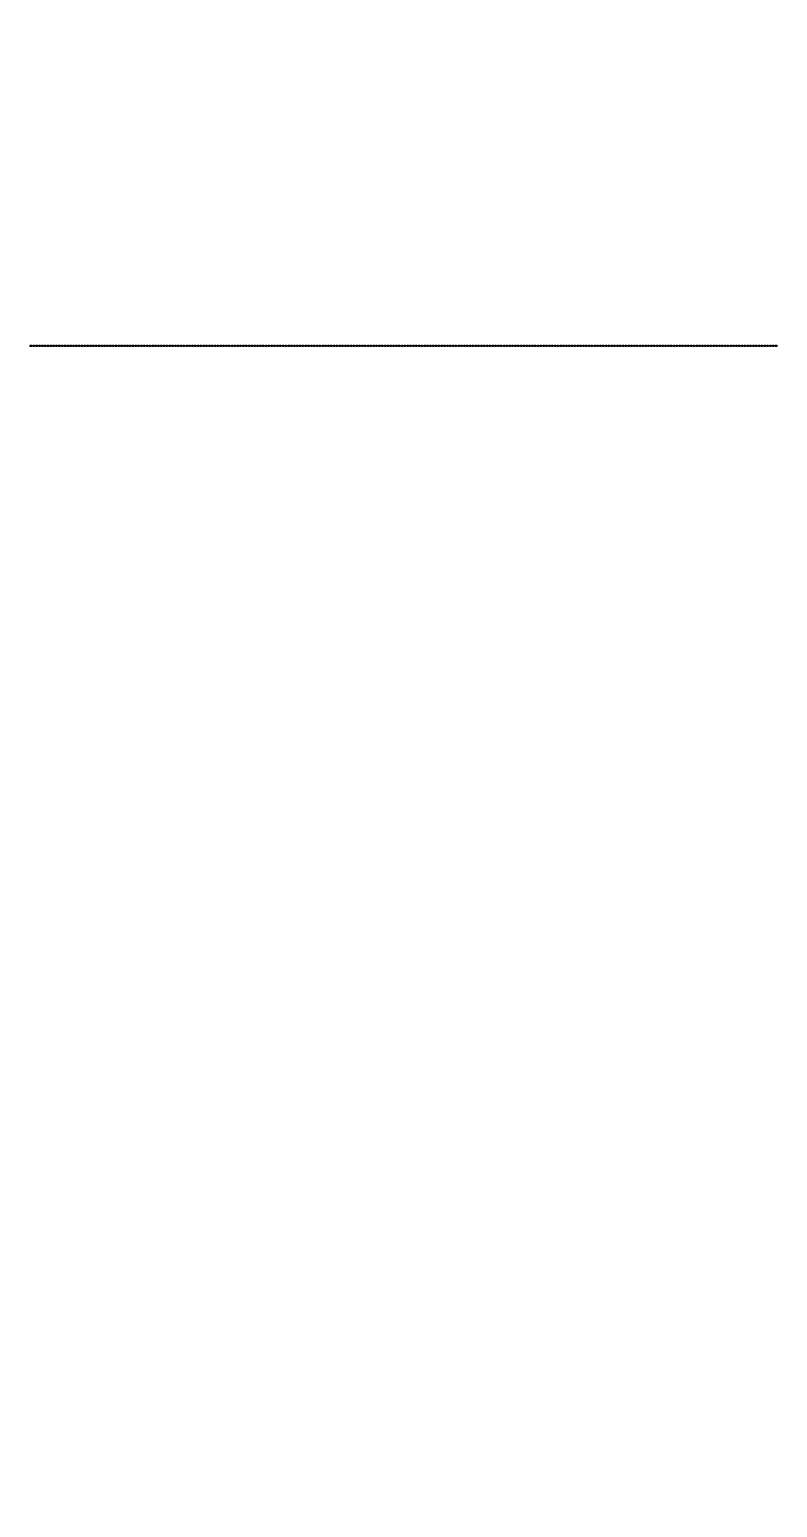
# Model space of a CAD drawing. Header units: inches. Extents: x 734146 to 834146, y 204695 to 304695.
# Drawn here: x 744032 to 745616, y 252955 to 256084 of the extents above; entities that cross this region are included whole.
import ezdxf

# ---------------------------------------------------------------- set-up
doc = ezdxf.new("R2010")
doc.units = ezdxf.units.IN
doc.header["$MEASUREMENT"] = 0

msp = doc.modelspace()

# ---------------------------------------------------------------- linework, layer by layer
for points in [[(744036.8, 255416.1), (744036.8, 255413.1), (744033.8, 255413.1), (744033.8, 255416.1)], [(744042.8, 255416.1), (744042.8, 255413.1), (744039.8, 255413.1), (744039.8, 255416.1)], [(744048.8, 255416.1), (744048.8, 255413.1), (744045.8, 255413.1), (744045.8, 255416.1)], [(744054.8, 255416.1), (744054.8, 255413.1), (744051.8, 255413.1), (744051.8, 255416.1)], [(744060.8, 255416.1), (744060.8, 255413.1), (744057.8, 255413.1), (744057.8, 255416.1)], [(744066.8, 255416.1), (744066.8, 255413.1), (744063.8, 255413.1), (744063.8, 255416.1)], [(744072.8, 255416.1), (744072.8, 255413.1), (744069.8, 255413.1), (744069.8, 255416.1)], [(744078.8, 255416.1), (744078.8, 255413.1), (744075.8, 255413.1), (744075.8, 255416.1)], [(744084.8, 255416.1), (744084.8, 255413.1), (744081.8, 255413.1), (744081.8, 255416.1)], [(744090.8, 255416.1), (744090.8, 255413.1), (744087.8, 255413.1), (744087.8, 255416.1)], [(744096.8, 255416.1), (744096.8, 255413.1), (744093.8, 255413.1), (744093.8, 255416.1)], [(744102.8, 255416.1), (744102.8, 255413.1), (744099.8, 255413.1), (744099.8, 255416.1)], [(744108.8, 255416.1), (744108.8, 255413.1), (744105.8, 255413.1), (744105.8, 255416.1)], [(744114.8, 255416.1), (744114.8, 255413.1), (744111.8, 255413.1), (744111.8, 255416.1)], [(744120.8, 255416.1), (744120.8, 255413.1), (744117.8, 255413.1), (744117.8, 255416.1)], [(744126.8, 255416.1), (744126.8, 255413.1), (744123.8, 255413.1), (744123.8, 255416.1)], [(744132.8, 255416.1), (744132.8, 255413.1), (744129.8, 255413.1), (744129.8, 255416.1)], [(744138.8, 255416.1), (744138.8, 255413.1), (744135.8, 255413.1), (744135.8, 255416.1)], [(744144.8, 255416.1), (744144.8, 255413.1), (744141.8, 255413.1), (744141.8, 255416.1)], [(744150.8, 255416.1), (744150.8, 255413.1), (744147.8, 255413.1), (744147.8, 255416.1)], [(744156.8, 255416.1), (744156.8, 255413.1), (744153.8, 255413.1), (744153.8, 255416.1)], [(744162.8, 255416.1), (744162.8, 255413.1), (744159.8, 255413.1), (744159.8, 255416.1)], [(744168.8, 255416.1), (744168.8, 255413.1), (744165.8, 255413.1), (744165.8, 255416.1)], [(744174.8, 255416.1), (744174.8, 255413.1), (744171.8, 255413.1), (744171.8, 255416.1)], [(744180.8, 255416.1), (744180.8, 255413.1), (744177.8, 255413.1), (744177.8, 255416.1)], [(744186.8, 255416.1), (744186.8, 255413.1), (744183.8, 255413.1), (744183.8, 255416.1)], [(744192.8, 255416.1), (744192.8, 255413.1), (744189.8, 255413.1), (744189.8, 255416.1)], [(744198.8, 255416.1), (744198.8, 255413.1), (744195.8, 255413.1), (744195.8, 255416.1)], [(744204.8, 255416.1), (744204.8, 255413.1), (744201.8, 255413.1), (744201.8, 255416.1)], [(744210.8, 255416.1), (744210.8, 255413.1), (744207.8, 255413.1), (744207.8, 255416.1)], [(744216.8, 255416.1), (744216.8, 255413.1), (744213.8, 255413.1), (744213.8, 255416.1)], [(744222.8, 255416.1), (744222.8, 255413.1), (744219.8, 255413.1), (744219.8, 255416.1)], [(744228.8, 255416.1), (744228.8, 255413.1), (744225.8, 255413.1), (744225.8, 255416.1)], [(744234.8, 255416.1), (744234.8, 255413.1), (744231.8, 255413.1), (744231.8, 255416.1)], [(744240.8, 255416.1), (744240.8, 255413.1), (744237.8, 255413.1), (744237.8, 255416.1)], [(744246.8, 255416.1), (744246.8, 255413.1), (744243.8, 255413.1), (744243.8, 255416.1)], [(744252.8, 255416.1), (744252.8, 255413.1), (744249.8, 255413.1), (744249.8, 255416.1)], [(744258.8, 255416.1), (744258.8, 255413.1), (744255.8, 255413.1), (744255.8, 255416.1)], [(744264.8, 255416.1), (744264.8, 255413.1), (744261.8, 255413.1), (744261.8, 255416.1)], [(744270.8, 255416.1), (744270.8, 255413.1), (744267.8, 255413.1), (744267.8, 255416.1)], [(744276.8, 255416.1), (744276.8, 255413.1), (744273.8, 255413.1), (744273.8, 255416.1)], [(744282.8, 255416.1), (744282.8, 255413.1), (744279.8, 255413.1), (744279.8, 255416.1)], [(744288.8, 255416.1), (744288.8, 255413.1), (744285.8, 255413.1), (744285.8, 255416.1)], [(744294.8, 255416.1), (744294.8, 255413.1), (744291.8, 255413.1), (744291.8, 255416.1)], [(744300.8, 255416.1), (744300.8, 255413.1), (744297.8, 255413.1), (744297.8, 255416.1)], [(744306.8, 255416.1), (744306.8, 255413.1), (744303.8, 255413.1), (744303.8, 255416.1)], [(744312.8, 255416.1), (744312.8, 255413.1), (744309.8, 255413.1), (744309.8, 255416.1)], [(744318.8, 255416.1), (744318.8, 255413.1), (744315.8, 255413.1), (744315.8, 255416.1)], [(744324.8, 255416.1), (744324.8, 255413.1), (744321.8, 255413.1), (744321.8, 255416.1)], [(744330.8, 255416.1), (744330.8, 255413.1), (744327.8, 255413.1), (744327.8, 255416.1)], [(744336.8, 255416.1), (744336.8, 255413.1), (744333.8, 255413.1), (744333.8, 255416.1)], [(744342.8, 255416.1), (744342.8, 255413.1), (744339.8, 255413.1), (744339.8, 255416.1)], [(744348.8, 255416.1), (744348.8, 255413.1), (744345.8, 255413.1), (744345.8, 255416.1)], [(744354.8, 255416.1), (744354.8, 255413.1), (744351.8, 255413.1), (744351.8, 255416.1)], [(744360.8, 255416.1), (744360.8, 255413.1), (744357.8, 255413.1), (744357.8, 255416.1)], [(744366.8, 255416.1), (744366.8, 255413.1), (744363.8, 255413.1), (744363.8, 255416.1)], [(744372.8, 255416.1), (744372.8, 255413.1), (744369.8, 255413.1), (744369.8, 255416.1)], [(744378.8, 255416.1), (744378.8, 255413.1), (744375.8, 255413.1), (744375.8, 255416.1)], [(744384.8, 255416.1), (744384.8, 255413.1), (744381.8, 255413.1), (744381.8, 255416.1)], [(744390.8, 255416.1), (744390.8, 255413.1), (744387.8, 255413.1), (744387.8, 255416.1)], [(744396.8, 255416.1), (744396.8, 255413.1), (744393.8, 255413.1), (744393.8, 255416.1)], [(744402.8, 255416.1), (744402.8, 255413.1), (744399.8, 255413.1), (744399.8, 255416.1)], [(744408.8, 255416.1), (744408.8, 255413.1), (744405.8, 255413.1), (744405.8, 255416.1)], [(744414.8, 255416.1), (744414.8, 255413.1), (744411.8, 255413.1), (744411.8, 255416.1)], [(744420.8, 255416.1), (744420.8, 255413.1), (744417.8, 255413.1), (744417.8, 255416.1)], [(744426.8, 255416.1), (744426.8, 255413.1), (744423.8, 255413.1), (744423.8, 255416.1)], [(744432.8, 255416.1), (744432.8, 255413.1), (744429.8, 255413.1), (744429.8, 255416.1)], [(744438.8, 255416.1), (744438.8, 255413.1), (744435.8, 255413.1), (744435.8, 255416.1)], [(744444.8, 255416.1), (744444.8, 255413.1), (744441.8, 255413.1), (744441.8, 255416.1)], [(744450.8, 255416.1), (744450.8, 255413.1), (744447.8, 255413.1), (744447.8, 255416.1)], [(744456.8, 255416.1), (744456.8, 255413.1), (744453.8, 255413.1), (744453.8, 255416.1)], [(744462.8, 255416.1), (744462.8, 255413.1), (744459.8, 255413.1), (744459.8, 255416.1)], [(744468.8, 255416.1), (744468.8, 255413.1), (744465.8, 255413.1), (744465.8, 255416.1)], [(744474.8, 255416.1), (744474.8, 255413.1), (744471.8, 255413.1), (744471.8, 255416.1)], [(744480.8, 255416.1), (744480.8, 255413.1), (744477.8, 255413.1), (744477.8, 255416.1)], [(744486.8, 255416.1), (744486.8, 255413.1), (744483.8, 255413.1), (744483.8, 255416.1)], [(744492.8, 255416.1), (744492.8, 255413.1), (744489.8, 255413.1), (744489.8, 255416.1)], [(744498.8, 255416.1), (744498.8, 255413.1), (744495.8, 255413.1), (744495.8, 255416.1)], [(744504.8, 255416.1), (744504.8, 255413.1), (744501.8, 255413.1), (744501.8, 255416.1)], [(744510.8, 255416.1), (744510.8, 255413.1), (744507.8, 255413.1), (744507.8, 255416.1)], [(744516.8, 255416.1), (744516.8, 255413.1), (744513.8, 255413.1), (744513.8, 255416.1)], [(744522.8, 255416.1), (744522.8, 255413.1), (744519.8, 255413.1), (744519.8, 255416.1)], [(744528.8, 255416.1), (744528.8, 255413.1), (744525.8, 255413.1), (744525.8, 255416.1)], [(744534.8, 255416.1), (744534.8, 255413.1), (744531.8, 255413.1), (744531.8, 255416.1)], [(744540.8, 255416.1), (744540.8, 255413.1), (744537.8, 255413.1), (744537.8, 255416.1)], [(744546.8, 255416.1), (744546.8, 255413.1), (744543.8, 255413.1), (744543.8, 255416.1)], [(744552.8, 255416.1), (744552.8, 255413.1), (744549.8, 255413.1), (744549.8, 255416.1)], [(744558.8, 255416.1), (744558.8, 255413.1), (744555.8, 255413.1), (744555.8, 255416.1)], [(744564.8, 255416.1), (744564.8, 255413.1), (744561.8, 255413.1), (744561.8, 255416.1)], [(744570.8, 255416.1), (744570.8, 255413.1), (744567.8, 255413.1), (744567.8, 255416.1)], [(744576.8, 255416.1), (744576.8, 255413.1), (744573.8, 255413.1), (744573.8, 255416.1)], [(744582.8, 255416.1), (744582.8, 255413.1), (744579.8, 255413.1), (744579.8, 255416.1)], [(744588.8, 255416.1), (744588.8, 255413.1), (744585.8, 255413.1), (744585.8, 255416.1)], [(744594.8, 255416.1), (744594.8, 255413.1), (744591.8, 255413.1), (744591.8, 255416.1)], [(744600.8, 255416.1), (744600.8, 255413.1), (744597.8, 255413.1), (744597.8, 255416.1)], [(744606.8, 255416.1), (744606.8, 255413.1), (744603.8, 255413.1), (744603.8, 255416.1)], [(744612.8, 255416.1), (744612.8, 255413.1), (744609.8, 255413.1), (744609.8, 255416.1)], [(744618.8, 255416.1), (744618.8, 255413.1), (744615.8, 255413.1), (744615.8, 255416.1)], [(744624.8, 255416.1), (744624.8, 255413.1), (744621.8, 255413.1), (744621.8, 255416.1)], [(744630.8, 255416.1), (744630.8, 255413.1), (744627.8, 255413.1), (744627.8, 255416.1)], [(744636.8, 255416.1), (744636.8, 255413.1), (744633.8, 255413.1), (744633.8, 255416.1)], [(744642.8, 255416.1), (744642.8, 255413.1), (744639.8, 255413.1), (744639.8, 255416.1)], [(744648.8, 255416.1), (744648.8, 255413.1), (744645.8, 255413.1), (744645.8, 255416.1)], [(744654.8, 255416.1), (744654.8, 255413.1), (744651.8, 255413.1), (744651.8, 255416.1)], [(744660.8, 255416.1), (744660.8, 255413.1), (744657.8, 255413.1), (744657.8, 255416.1)], [(744666.8, 255416.1), (744666.8, 255413.1), (744663.8, 255413.1), (744663.8, 255416.1)], [(744672.8, 255416.1), (744672.8, 255413.1), (744669.8, 255413.1), (744669.8, 255416.1)], [(744678.8, 255416.1), (744678.8, 255413.1), (744675.8, 255413.1), (744675.8, 255416.1)], [(744684.8, 255416.1), (744684.8, 255413.1), (744681.8, 255413.1), (744681.8, 255416.1)], [(744690.8, 255416.1), (744690.8, 255413.1), (744687.8, 255413.1), (744687.8, 255416.1)], [(744696.8, 255416.1), (744696.8, 255413.1), (744693.8, 255413.1), (744693.8, 255416.1)], [(744702.8, 255416.1), (744702.8, 255413.1), (744699.8, 255413.1), (744699.8, 255416.1)], [(744708.8, 255416.1), (744708.8, 255413.1), (744705.8, 255413.1), (744705.8, 255416.1)], [(744714.8, 255416.1), (744714.8, 255413.1), (744711.8, 255413.1), (744711.8, 255416.1)], [(744720.8, 255416.1), (744720.8, 255413.1), (744717.8, 255413.1), (744717.8, 255416.1)], [(744726.8, 255416.1), (744726.8, 255413.1), (744723.8, 255413.1), (744723.8, 255416.1)], [(744732.8, 255416.1), (744732.8, 255413.1), (744729.8, 255413.1), (744729.8, 255416.1)], [(744738.8, 255416.1), (744738.8, 255413.1), (744735.8, 255413.1), (744735.8, 255416.1)], [(744744.8, 255416.1), (744744.8, 255413.1), (744741.8, 255413.1), (744741.8, 255416.1)], [(744750.8, 255416.1), (744750.8, 255413.1), (744747.8, 255413.1), (744747.8, 255416.1)], [(744756.8, 255416.1), (744756.8, 255413.1), (744753.8, 255413.1), (744753.8, 255416.1)], [(744762.8, 255416.1), (744762.8, 255413.1), (744759.8, 255413.1), (744759.8, 255416.1)], [(744768.8, 255416.1), (744768.8, 255413.1), (744765.8, 255413.1), (744765.8, 255416.1)], [(744774.8, 255416.1), (744774.8, 255413.1), (744771.8, 255413.1), (744771.8, 255416.1)], [(744780.8, 255416.1), (744780.8, 255413.1), (744777.8, 255413.1), (744777.8, 255416.1)], [(744786.8, 255416.1), (744786.8, 255413.1), (744783.8, 255413.1), (744783.8, 255416.1)], [(744792.8, 255416.1), (744792.8, 255413.1), (744789.8, 255413.1), (744789.8, 255416.1)], [(744798.8, 255416.1), (744798.8, 255413.1), (744795.8, 255413.1), (744795.8, 255416.1)], [(744804.8, 255416.1), (744804.8, 255413.1), (744801.8, 255413.1), (744801.8, 255416.1)], [(744810.8, 255416.1), (744810.8, 255413.1), (744807.8, 255413.1), (744807.8, 255416.1)], [(744816.8, 255416.1), (744816.8, 255413.1), (744813.8, 255413.1), (744813.8, 255416.1)], [(744822.8, 255416.1), (744822.8, 255413.1), (744819.8, 255413.1), (744819.8, 255416.1)], [(744828.8, 255416.1), (744828.8, 255413.1), (744825.8, 255413.1), (744825.8, 255416.1)], [(744834.8, 255416.1), (744834.8, 255413.1), (744831.8, 255413.1), (744831.8, 255416.1)], [(744840.8, 255416.1), (744840.8, 255413.1), (744837.8, 255413.1), (744837.8, 255416.1)], [(744846.8, 255416.1), (744846.8, 255413.1), (744843.8, 255413.1), (744843.8, 255416.1)], [(744852.8, 255416.1), (744852.8, 255413.1), (744849.8, 255413.1), (744849.8, 255416.1)], [(744858.8, 255416.1), (744858.8, 255413.1), (744855.8, 255413.1), (744855.8, 255416.1)], [(744864.8, 255416.1), (744864.8, 255413.1), (744861.8, 255413.1), (744861.8, 255416.1)], [(744870.8, 255416.1), (744870.8, 255413.1), (744867.8, 255413.1), (744867.8, 255416.1)], [(744876.8, 255416.1), (744876.8, 255413.1), (744873.8, 255413.1), (744873.8, 255416.1)], [(744882.8, 255416.1), (744882.8, 255413.1), (744879.8, 255413.1), (744879.8, 255416.1)], [(744888.8, 255416.1), (744888.8, 255413.1), (744885.8, 255413.1), (744885.8, 255416.1)], [(744894.8, 255416.1), (744894.8, 255413.1), (744891.8, 255413.1), (744891.8, 255416.1)], [(744900.8, 255416.1), (744900.8, 255413.1), (744897.8, 255413.1), (744897.8, 255416.1)], [(744906.8, 255416.1), (744906.8, 255413.1), (744903.8, 255413.1), (744903.8, 255416.1)], [(744912.8, 255416.1), (744912.8, 255413.1), (744909.8, 255413.1), (744909.8, 255416.1)], [(744918.8, 255416.1), (744918.8, 255413.1), (744915.8, 255413.1), (744915.8, 255416.1)], [(744924.8, 255416.1), (744924.8, 255413.1), (744921.8, 255413.1), (744921.8, 255416.1)], [(744930.8, 255416.1), (744930.8, 255413.1), (744927.8, 255413.1), (744927.8, 255416.1)], [(744936.8, 255416.1), (744936.8, 255413.1), (744933.8, 255413.1), (744933.8, 255416.1)], [(744942.8, 255416.1), (744942.8, 255413.1), (744939.8, 255413.1), (744939.8, 255416.1)], [(744948.8, 255416.1), (744948.8, 255413.1), (744945.8, 255413.1), (744945.8, 255416.1)], [(744954.8, 255416.1), (744954.8, 255413.1), (744951.8, 255413.1), (744951.8, 255416.1)], [(744960.8, 255416.1), (744960.8, 255413.1), (744957.8, 255413.1), (744957.8, 255416.1)], [(744966.8, 255416.1), (744966.8, 255413.1), (744963.8, 255413.1), (744963.8, 255416.1)], [(744972.8, 255416.1), (744972.8, 255413.1), (744969.8, 255413.1), (744969.8, 255416.1)], [(744978.8, 255416.1), (744978.8, 255413.1), (744975.8, 255413.1), (744975.8, 255416.1)], [(744984.8, 255416.1), (744984.8, 255413.1), (744981.8, 255413.1), (744981.8, 255416.1)], [(744990.8, 255416.1), (744990.8, 255413.1), (744987.8, 255413.1), (744987.8, 255416.1)], [(744996.8, 255416.1), (744996.8, 255413.1), (744993.8, 255413.1), (744993.8, 255416.1)], [(745002.8, 255416.1), (745002.8, 255413.1), (744999.8, 255413.1), (744999.8, 255416.1)], [(745008.8, 255416.1), (745008.8, 255413.1), (745005.8, 255413.1), (745005.8, 255416.1)], [(745014.8, 255416.1), (745014.8, 255413.1), (745011.8, 255413.1), (745011.8, 255416.1)], [(745020.8, 255416.1), (745020.8, 255413.1), (745017.8, 255413.1), (745017.8, 255416.1)], [(745026.8, 255416.1), (745026.8, 255413.1), (745023.8, 255413.1), (745023.8, 255416.1)], [(745032.8, 255416.1), (745032.8, 255413.1), (745029.8, 255413.1), (745029.8, 255416.1)], [(745038.8, 255416.1), (745038.8, 255413.1), (745035.8, 255413.1), (745035.8, 255416.1)], [(745044.8, 255416.1), (745044.8, 255413.1), (745041.8, 255413.1), (745041.8, 255416.1)], [(745050.8, 255416.1), (745050.8, 255413.1), (745047.8, 255413.1), (745047.8, 255416.1)], [(745056.8, 255416.1), (745056.8, 255413.1), (745053.8, 255413.1), (745053.8, 255416.1)], [(745062.8, 255416.1), (745062.8, 255413.1), (745059.8, 255413.1), (745059.8, 255416.1)], [(745068.8, 255416.1), (745068.8, 255413.1), (745065.8, 255413.1), (745065.8, 255416.1)], [(745074.8, 255416.1), (745074.8, 255413.1), (745071.8, 255413.1), (745071.8, 255416.1)], [(745080.8, 255416.1), (745080.8, 255413.1), (745077.8, 255413.1), (745077.8, 255416.1)], [(745086.8, 255416.1), (745086.8, 255413.1), (745083.8, 255413.1), (745083.8, 255416.1)], [(745092.8, 255416.1), (745092.8, 255413.1), (745089.8, 255413.1), (745089.8, 255416.1)], [(745098.8, 255416.1), (745098.8, 255413.1), (745095.8, 255413.1), (745095.8, 255416.1)], [(745104.8, 255416.1), (745104.8, 255413.1), (745101.8, 255413.1), (745101.8, 255416.1)], [(745110.8, 255416.1), (745110.8, 255413.1), (745107.8, 255413.1), (745107.8, 255416.1)], [(745116.8, 255416.1), (745116.8, 255413.1), (745113.8, 255413.1), (745113.8, 255416.1)], [(745122.8, 255416.1), (745122.8, 255413.1), (745119.8, 255413.1), (745119.8, 255416.1)], [(745128.8, 255416.1), (745128.8, 255413.1), (745125.8, 255413.1), (745125.8, 255416.1)], [(745134.8, 255416.1), (745134.8, 255413.1), (745131.8, 255413.1), (745131.8, 255416.1)], [(745140.8, 255416.1), (745140.8, 255413.1), (745137.8, 255413.1), (745137.8, 255416.1)], [(745146.8, 255416.1), (745146.8, 255413.1), (745143.8, 255413.1), (745143.8, 255416.1)], [(745152.8, 255416.1), (745152.8, 255413.1), (745149.8, 255413.1), (745149.8, 255416.1)], [(745158.8, 255416.1), (745158.8, 255413.1), (745155.8, 255413.1), (745155.8, 255416.1)], [(745164.8, 255416.1), (745164.8, 255413.1), (745161.8, 255413.1), (745161.8, 255416.1)], [(745170.8, 255416.1), (745170.8, 255413.1), (745167.8, 255413.1), (745167.8, 255416.1)], [(745176.8, 255416.1), (745176.8, 255413.1), (745173.8, 255413.1), (745173.8, 255416.1)], [(745182.8, 255416.1), (745182.8, 255413.1), (745179.8, 255413.1), (745179.8, 255416.1)], [(745188.8, 255416.1), (745188.8, 255413.1), (745185.8, 255413.1), (745185.8, 255416.1)], [(745194.8, 255416.1), (745194.8, 255413.1), (745191.8, 255413.1), (745191.8, 255416.1)], [(745200.8, 255416.1), (745200.8, 255413.1), (745197.8, 255413.1), (745197.8, 255416.1)], [(745206.8, 255416.1), (745206.8, 255413.1), (745203.8, 255413.1), (745203.8, 255416.1)], [(745212.8, 255416.1), (745212.8, 255413.1), (745209.8, 255413.1), (745209.8, 255416.1)], [(745218.8, 255416.1), (745218.8, 255413.1), (745215.8, 255413.1), (745215.8, 255416.1)], [(745224.8, 255416.1), (745224.8, 255413.1), (745221.8, 255413.1), (745221.8, 255416.1)], [(745230.8, 255416.1), (745230.8, 255413.1), (745227.8, 255413.1), (745227.8, 255416.1)], [(745236.8, 255416.1), (745236.8, 255413.1), (745233.8, 255413.1), (745233.8, 255416.1)], [(745242.8, 255416.1), (745242.8, 255413.1), (745239.8, 255413.1), (745239.8, 255416.1)], [(745248.8, 255416.1), (745248.8, 255413.1), (745245.8, 255413.1), (745245.8, 255416.1)], [(745254.8, 255416.1), (745254.8, 255413.1), (745251.8, 255413.1), (745251.8, 255416.1)], [(745260.8, 255416.1), (745260.8, 255413.1), (745257.8, 255413.1), (745257.8, 255416.1)], [(745266.8, 255416.1), (745266.8, 255413.1), (745263.8, 255413.1), (745263.8, 255416.1)], [(745272.8, 255416.1), (745272.8, 255413.1), (745269.8, 255413.1), (745269.8, 255416.1)], [(745278.8, 255416.1), (745278.8, 255413.1), (745275.8, 255413.1), (745275.8, 255416.1)], [(745284.8, 255416.1), (745284.8, 255413.1), (745281.8, 255413.1), (745281.8, 255416.1)], [(745290.8, 255416.1), (745290.8, 255413.1), (745287.8, 255413.1), (745287.8, 255416.1)], [(745296.8, 255416.1), (745296.8, 255413.1), (745293.8, 255413.1), (745293.8, 255416.1)], [(745302.8, 255416.1), (745302.8, 255413.1), (745299.8, 255413.1), (745299.8, 255416.1)], [(745308.8, 255416.1), (745308.8, 255413.1), (745305.8, 255413.1), (745305.8, 255416.1)], [(745314.8, 255416.1), (745314.8, 255413.1), (745311.8, 255413.1), (745311.8, 255416.1)], [(745320.8, 255416.1), (745320.8, 255413.1), (745317.8, 255413.1), (745317.8, 255416.1)], [(745326.8, 255416.1), (745326.8, 255413.1), (745323.8, 255413.1), (745323.8, 255416.1)], [(745332.8, 255416.1), (745332.8, 255413.1), (745329.8, 255413.1), (745329.8, 255416.1)], [(745338.8, 255416.1), (745338.8, 255413.1), (745335.8, 255413.1), (745335.8, 255416.1)], [(745344.8, 255416.1), (745344.8, 255413.1), (745341.8, 255413.1), (745341.8, 255416.1)], [(745350.8, 255416.1), (745350.8, 255413.1), (745347.8, 255413.1), (745347.8, 255416.1)], [(745356.8, 255416.1), (745356.8, 255413.1), (745353.8, 255413.1), (745353.8, 255416.1)], [(745362.8, 255416.1), (745362.8, 255413.1), (745359.8, 255413.1), (745359.8, 255416.1)], [(745368.8, 255416.1), (745368.8, 255413.1), (745365.8, 255413.1), (745365.8, 255416.1)], [(745374.8, 255416.1), (745374.8, 255413.1), (745371.8, 255413.1), (745371.8, 255416.1)], [(745380.8, 255416.1), (745380.8, 255413.1), (745377.8, 255413.1), (745377.8, 255416.1)], [(745386.8, 255416.1), (745386.8, 255413.1), (745383.8, 255413.1), (745383.8, 255416.1)], [(745392.8, 255416.1), (745392.8, 255413.1), (745389.8, 255413.1), (745389.8, 255416.1)], [(745398.8, 255416.1), (745398.8, 255413.1), (745395.8, 255413.1), (745395.8, 255416.1)], [(745404.8, 255416.1), (745404.8, 255413.1), (745401.8, 255413.1), (745401.8, 255416.1)], [(745410.8, 255416.1), (745410.8, 255413.1), (745407.8, 255413.1), (745407.8, 255416.1)], [(745416.8, 255416.1), (745416.8, 255413.1), (745413.8, 255413.1), (745413.8, 255416.1)], [(745422.8, 255416.1), (745422.8, 255413.1), (745419.8, 255413.1), (745419.8, 255416.1)], [(745428.8, 255416.1), (745428.8, 255413.1), (745425.8, 255413.1), (745425.8, 255416.1)], [(745434.8, 255416.1), (745434.8, 255413.1), (745431.8, 255413.1), (745431.8, 255416.1)], [(745440.8, 255416.1), (745440.8, 255413.1), (745437.8, 255413.1), (745437.8, 255416.1)], [(745446.8, 255416.1), (745446.8, 255413.1), (745443.8, 255413.1), (745443.8, 255416.1)], [(745452.8, 255416.1), (745452.8, 255413.1), (745449.8, 255413.1), (745449.8, 255416.1)], [(745458.8, 255416.1), (745458.8, 255413.1), (745455.8, 255413.1), (745455.8, 255416.1)], [(745464.8, 255416.1), (745464.8, 255413.1), (745461.8, 255413.1), (745461.8, 255416.1)], [(745470.8, 255416.1), (745470.8, 255413.1), (745467.8, 255413.1), (745467.8, 255416.1)], [(745476.8, 255416.1), (745476.8, 255413.1), (745473.8, 255413.1), (745473.8, 255416.1)], [(745482.8, 255416.1), (745482.8, 255413.1), (745479.8, 255413.1), (745479.8, 255416.1)], [(745488.8, 255416.1), (745488.8, 255413.1), (745485.8, 255413.1), (745485.8, 255416.1)], [(745494.8, 255416.1), (745494.8, 255413.1), (745491.8, 255413.1), (745491.8, 255416.1)], [(745500.8, 255416.1), (745500.8, 255413.1), (745497.8, 255413.1), (745497.8, 255416.1)], [(745506.8, 255416.1), (745506.8, 255413.1), (745503.8, 255413.1), (745503.8, 255416.1)], [(745512.8, 255416.1), (745512.8, 255413.1), (745509.8, 255413.1), (745509.8, 255416.1)], [(745518.8, 255416.1), (745518.8, 255413.1), (745515.8, 255413.1), (745515.8, 255416.1)], [(745524.8, 255416.1), (745524.8, 255413.1), (745521.8, 255413.1), (745521.8, 255416.1)], [(745530.8, 255416.1), (745530.8, 255413.1), (745527.8, 255413.1), (745527.8, 255416.1)], [(745536.8, 255416.1), (745536.8, 255413.1), (745533.8, 255413.1), (745533.8, 255416.1)], [(745542.8, 255416.1), (745542.8, 255413.1), (745539.8, 255413.1), (745539.8, 255416.1)], [(745548.8, 255416.1), (745548.8, 255413.1), (745545.8, 255413.1), (745545.8, 255416.1)], [(745554.8, 255416.1), (745554.8, 255413.1), (745551.8, 255413.1), (745551.8, 255416.1)], [(745560.8, 255416.1), (745560.8, 255413.1), (745557.8, 255413.1), (745557.8, 255416.1)], [(745566.8, 255416.1), (745566.8, 255413.1), (745563.8, 255413.1), (745563.8, 255416.1)], [(745572.8, 255416.1), (745572.8, 255413.1), (745569.8, 255413.1), (745569.8, 255416.1)], [(745578.8, 255416.1), (745578.8, 255413.1), (745575.8, 255413.1), (745575.8, 255416.1)], [(745584.8, 255416.1), (745584.8, 255413.1), (745581.8, 255413.1), (745581.8, 255416.1)], [(745590.8, 255416.1), (745590.8, 255413.1), (745587.8, 255413.1), (745587.8, 255416.1)], [(745596.8, 255416.1), (745596.8, 255413.1), (745593.8, 255413.1), (745593.8, 255416.1)], [(745602.8, 255416.1), (745602.8, 255413.1), (745599.8, 255413.1), (745599.8, 255416.1)], [(745608.8, 255416.1), (745608.8, 255413.1), (745605.8, 255413.1), (745605.8, 255416.1)], [(745614.8, 255416.1), (745614.8, 255413.1), (745611.8, 255413.1), (745611.8, 255416.1)]]:
    msp.add_lwpolyline(points, close=True)
msp.add_circle((784146.5, 254695.1), 50000)

doc.saveas('drawing.dxf')
